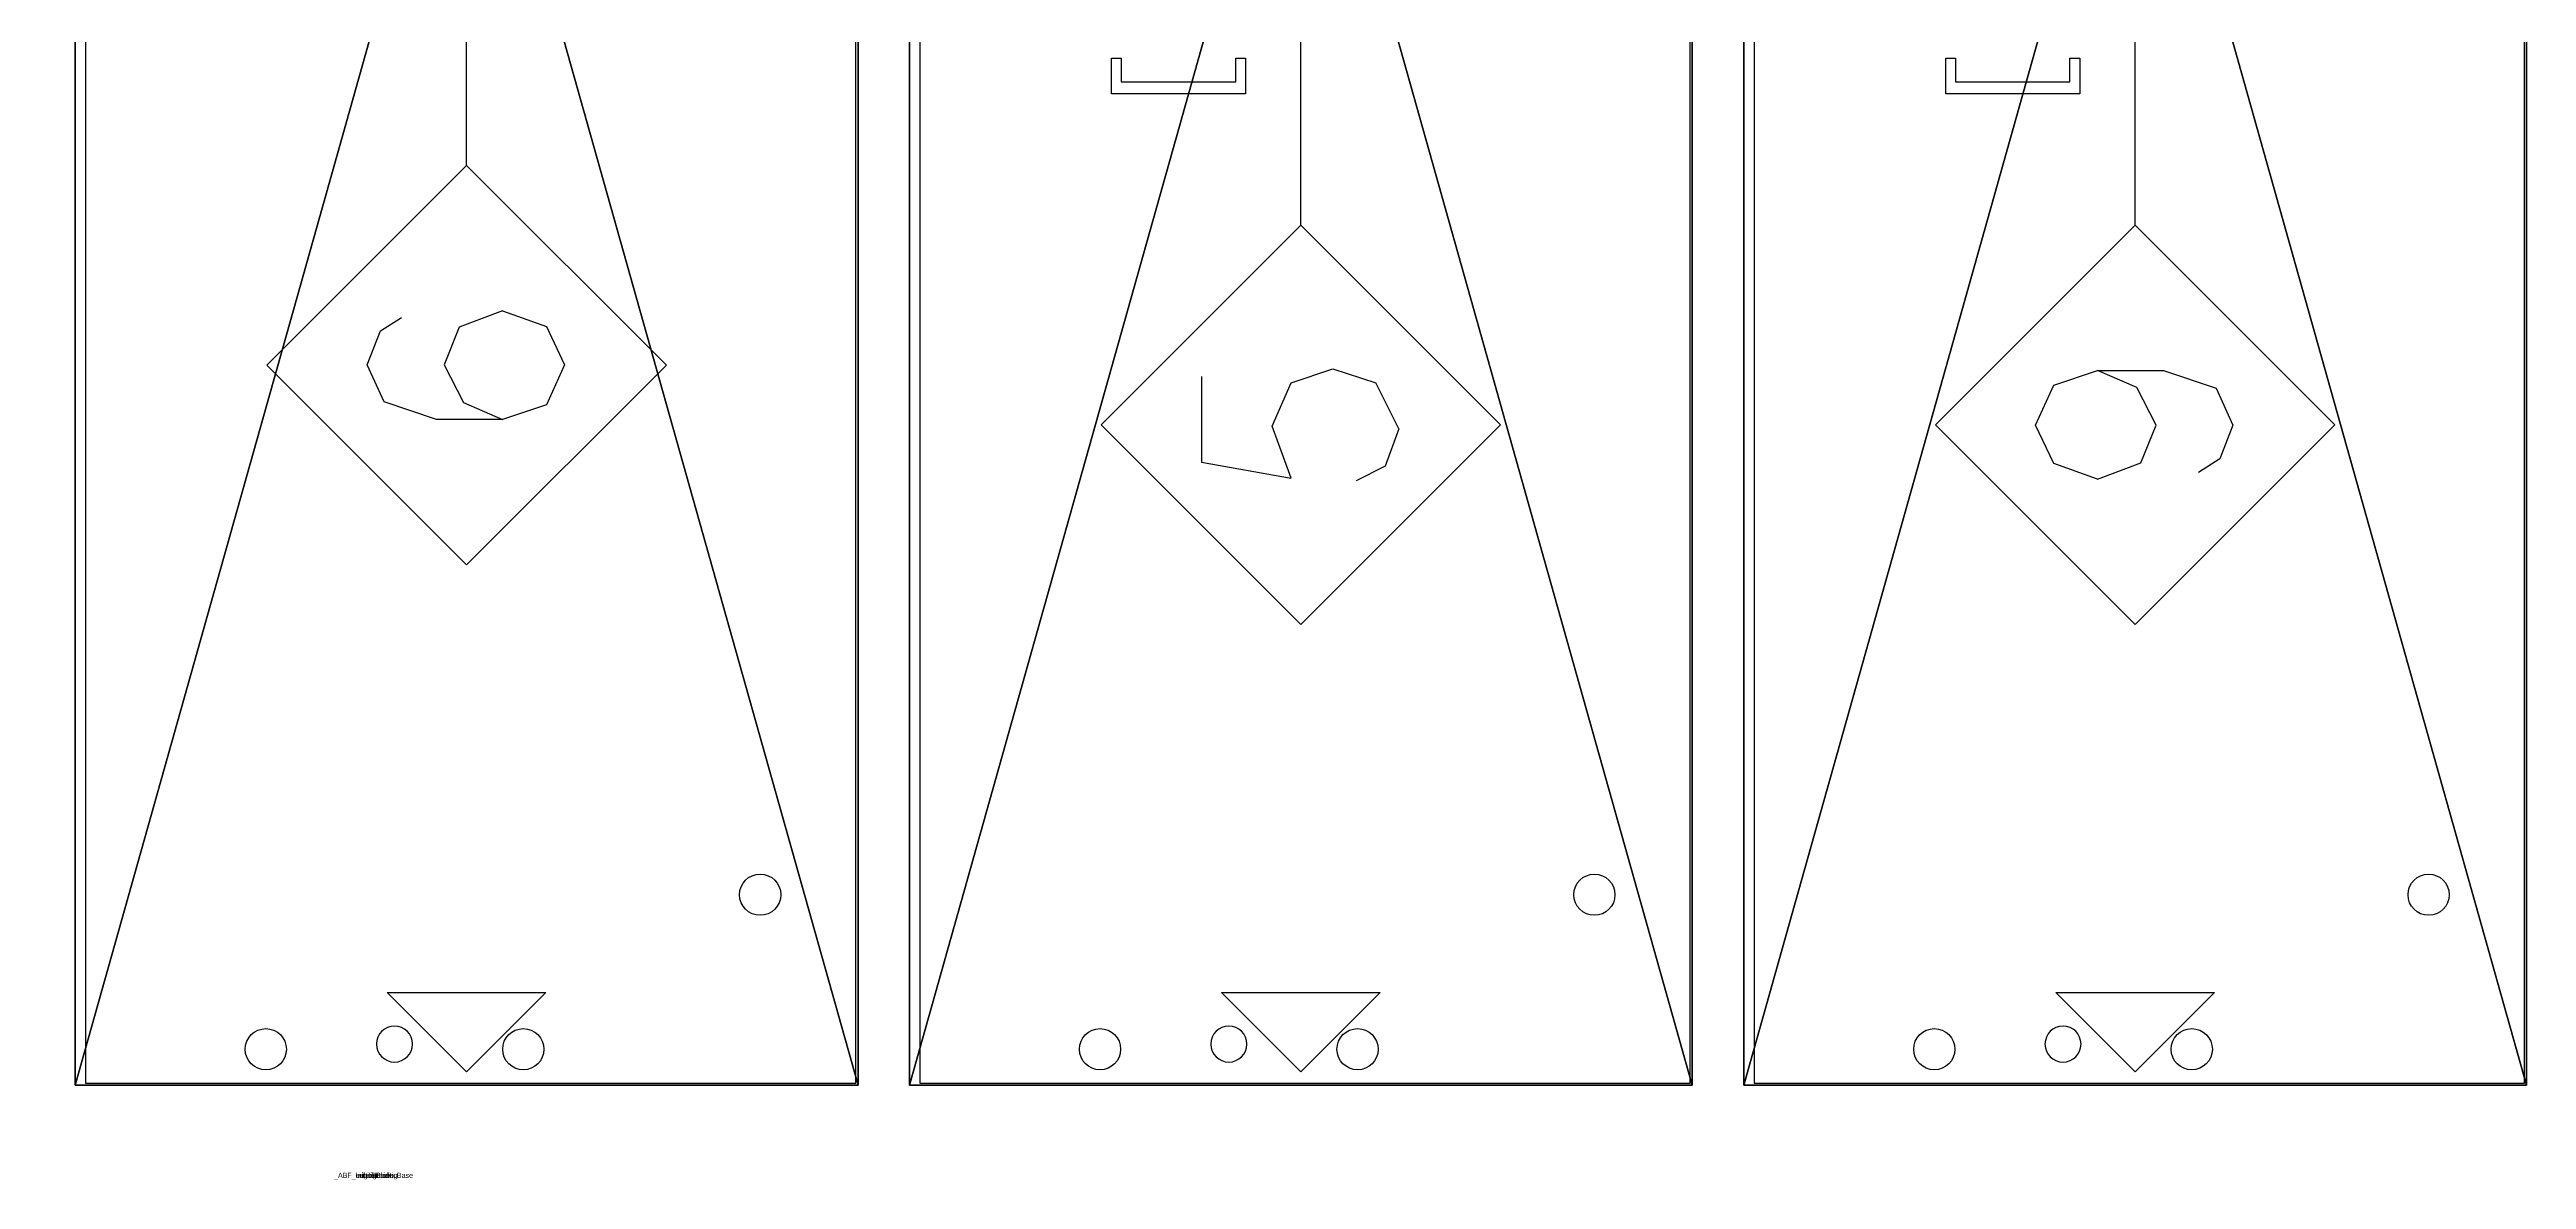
# Model space of a CAD drawing. Header units: millimetres. Extents: x -70178 to 17, y -3145 to 2055.
# Drawn here: x -7323 to -6842, y -18.3 to 201.1 of the extents above; entities that cross this region are included whole.
import ezdxf

# ---------------------------------------------------------------- set-up
doc = ezdxf.new("R2010")
doc.units = ezdxf.units.MM
doc.header["$LTSCALE"] = 25.4
doc.layers.get('0').update_dxf_attribs({"true_color": 0xffffff})
for name, color, linetype, true_color in [('ABF_cuttingLines', 34, 'Continuous', 0xaa4400), ('ABF_edgeBanding', 32, 'Continuous', 0xcc6600), ('ABF_Label', 253, 'Continuous', 0x9999cc), ('D7-DEPTHF-$44817', 252, 'Continuous', 0x777799), ('D8-DEPTH12-$38878', 36, 'Continuous', 0x664400)]:
    doc.layers.add(name, color=color, linetype=linetype, true_color=true_color)

# ---------------------------------------------------------------- blocks, each defined once
blk = doc.blocks.new('Group81#1')
at = {"layer": 'D8-DEPTH12-$38878', "color": 0, "extrusion": (0, 0, -1)}
blk.add_circle((0, 9), 4, dxfattribs=at)
blk = doc.blocks.new('Group85#1')
at = {"layer": 'D8-DEPTH12-$38878', "color": 0, "extrusion": (0, 0, -1)}
blk.add_circle((0, 9), 4, dxfattribs=at)
blk = doc.blocks.new('Group87#2')
at = {"layer": 'D7-DEPTHF-$44817', "color": 0}
blk.add_circle((0, 8, 16), 3.5, dxfattribs=at)
blk = doc.blocks.new('Group113#1')
at = {"layer": 'D8-DEPTH12-$38878', "color": 0, "extrusion": (0, 0, -1)}
blk.add_circle((-9, 0), 4, dxfattribs=at)
blk = doc.blocks.new('Group1135#1')
at = {"layer": 'ABF_Label', "color": 0}
for p, q in [((-50.74, 7.03), (-50.74, 24.09)), ((-50.74, 24.09), (-46.19, 24.09)), ((-46.19, 22.84), (-49.21, 22.84)), ((-49.21, 22.84), (-49.21, 8.29)), ((-46.19, 24.09), (-46.19, 22.84)), ((-97.74, 10.35), (-92.89, 12.66)), ((-92.89, 12.66), (-87.77, 10.35)), ((-99.74, 4.8), (-97.74, 10.35)), ((-87.77, 10.35), (-85.93, 4.8)), ((-46.19, 7.03), (-50.74, 7.03)), ((-49.21, 8.29), (-46.19, 8.29)), ((-46.19, 8.29), (-46.19, 7.03)), ((-99.74, 4.8), (-97.68, -0.74)), ((-88.09, -0.2), (-85.93, 4.8)), ((-85.93, 4.8), (-85.93, -3.63)), ((-67.44, 0), (100.46, 0)), ((-97.68, -0.74), (-92.89, -2.67)), ((-92.89, -2.67), (-88.09, -0.2)), ((-85.93, -3.63), (-88.17, -10.29)), ((-97.18, -10.76), (-98.91, -8.07)), ((-92.89, -12.45), (-97.18, -10.76)), ((-88.17, -10.29), (-92.89, -12.45))]:
    blk.add_line(p, q, dxfattribs=at)
blk.add_polyline3d([(-67.44, 0, 0), (-92.84, -25.4, 0), (-118.24, 0, 0), (-92.84, 25.4, 0), (-67.44, 0, 0)], close=True, dxfattribs=at)
blk = doc.blocks.new('Group1435#1')
at = {"layer": 'ABF_cuttingLines', "color": 0}
blk.add_polyline3d([(-745.24, -18.4, 0), (-745.24, -557.6, 0), (-595.64, -557.6, 0), (-595.64, -18.4, 0), (-745.24, -18.4, 0)], close=True, dxfattribs=at)
blk = doc.blocks.new('Group1436#1')
at = {"layer": 'ABF_edgeBanding', "color": 0}
blk.add_polyline3d([(-671.24, -555.4, 0), (-686.65, -539.99, 0), (-655.84, -539.99, 0), (-671.24, -555.4, 0)], close=True, dxfattribs=at)
blk = doc.blocks.new('_____#151')
at = {"color": 0}
for p, q in [((-747.24, -558, 16), (-747.24, -18, 16)), ((-747.24, -558), (-747.24, -18)), ((-747.24, -558, 16), (-747.24, -18, 16)), ((-747.24, -558), (-747.24, -18)), ((-595.24, -18, 16), (-595.24, -558, 16)), ((-595.24, -18), (-595.24, -558)), ((-595.24, -18, 16), (-595.24, -558, 16)), ((-595.24, -18), (-595.24, -558)), ((-595.24, -558, 16), (-747.24, -558, 16)), ((-595.24, -558), (-747.24, -558)), ((-595.24, -558, 16), (-747.24, -558, 16)), ((-747.24, -558, 16), (-747.24, -558)), ((-595.24, -558), (-747.24, -558)), ((-747.24, -558, 16), (-747.24, -558)), ((-595.24, -558, 16), (-595.24, -558)), ((-595.24, -558, 16), (-595.24, -558))]:
    blk.add_line(p, q, dxfattribs=at)
at = {"color": 0, "extrusion": (0, 0, -1), "rotation": 180}
for name, p in [('Group81#1', (710.24, -542, -16)), ('Group87#2', (685.24, -542, -16)), ('Group85#1', (660.24, -542, -16)), ('Group113#1', (623.24, -521, -16))]:
    blk.add_blockref(name, p, dxfattribs=at)
at = {"layer": 'ABF_cuttingLines', "color": 0}
blk.add_blockref('Group1435#1', (0, 0, 16), dxfattribs=at)
at = {"layer": 'ABF_edgeBanding', "color": 0}
blk.add_blockref('Group1436#1', (0, 0, 16), dxfattribs=at)
at = {"layer": 'ABF_Label', "color": 0, "xscale": 1.526814436209309, "yscale": 1.526814436209309, "rotation": 90}
blk.add_blockref('Group1135#1', (-671.24, -288, 16), dxfattribs=at)
at = {"color": 7, "true_color": 0xffffff}
mesh = blk.add_polyface(dxfattribs=at)
corners = [(-595.24, -558, 16), (-747.24, -18, 16), (-747.24, -558, 16), (-595.24, -18, 16)]
mesh.append_faces([[corners[k] for k in face] for face in [(0, 1, 2), (1, 0, 3)]], dxfattribs={"vtx0": -1, "color": 7})
at = {"color": 0}
mesh = blk.add_polyface(dxfattribs=at)
corners = [(-595.24, -18), (-747.24, -558), (-747.24, -18), (-595.24, -558)]
mesh.append_faces([[corners[k] for k in face] for face in [(0, 1, 2), (1, 0, 3)]], dxfattribs={"vtx0": -1, "color": 0})
mesh = blk.add_polyface(dxfattribs=at)
corners = [(-747.24, -18, 16), (-747.24, -558), (-747.24, -558, 16), (-747.24, -18)]
mesh.append_faces([[corners[k] for k in face] for face in [(0, 1, 2), (1, 0, 3)]], dxfattribs={"vtx0": -1, "color": 0})
mesh = blk.add_polyface(dxfattribs=at)
corners = [(-595.24, -18), (-595.24, -558, 16), (-595.24, -558), (-595.24, -18, 16)]
mesh.append_faces([[corners[k] for k in face] for face in [(0, 1, 2), (1, 0, 3)]], dxfattribs={"vtx0": -1, "color": 0})
mesh = blk.add_polyface(dxfattribs=at)
corners = [(-595.24, -558, 16), (-747.24, -558), (-595.24, -558), (-747.24, -558, 16)]
mesh.append_faces([[corners[k] for k in face] for face in [(0, 1, 2), (1, 0, 3)]], dxfattribs={"vtx0": -1, "color": 0})
blk = doc.blocks.new('Group1127#1')
at = {"layer": 'ABF_Label', "color": 0}
for p, q in [((-50.74, 7.03), (-50.74, 24.09)), ((-50.74, 24.09), (-46.19, 24.09)), ((-46.19, 22.84), (-49.21, 22.84)), ((-49.21, 22.84), (-49.21, 8.29)), ((-46.19, 24.09), (-46.19, 22.84)), ((-97.57, 12.65), (-99.63, 1.23)), ((-86.69, 12.65), (-97.57, 12.65)), ((-46.19, 7.03), (-50.74, 7.03)), ((-49.21, 8.29), (-46.19, 8.29)), ((-46.19, 8.29), (-46.19, 7.03)), ((-99.63, 1.23), (-93.02, 3.64)), ((-93.02, 3.64), (-87.5, 1.23)), ((-87.5, 1.23), (-85.73, -4.05)), ((-67.44, 0), (100.46, 0)), ((-85.73, -4.05), (-87.5, -9.54)), ((-98.1, -10.7), (-99.95, -7.04)), ((-93.34, -12.45), (-98.1, -10.7)), ((-93.34, -12.45), (-87.5, -9.54))]:
    blk.add_line(p, q, dxfattribs=at)
blk.add_polyline3d([(-67.44, 0, 0), (-92.84, -25.4, 0), (-118.24, 0, 0), (-92.84, 25.4, 0), (-67.44, 0, 0)], close=True, dxfattribs=at)
blk = doc.blocks.new('Group1437#1')
at = {"layer": 'ABF_cuttingLines', "color": 0}
blk.add_polyline3d([(-558.74, -18.4, 0), (-558.74, -557.6, 0), (-409.14, -557.6, 0), (-409.14, -18.4, 0), (-558.74, -18.4, 0)], close=True, dxfattribs=at)
blk = doc.blocks.new('Group1438#1')
at = {"layer": 'ABF_edgeBanding', "color": 0}
blk.add_polyline3d([(-484.74, -555.4, 0), (-500.15, -539.99, 0), (-469.34, -539.99, 0), (-484.74, -555.4, 0)], close=True, dxfattribs=at)
blk = doc.blocks.new('_____#152')
at = {"color": 0}
for p, q in [((-560.74, -558, 16), (-560.74, -18, 16)), ((-560.74, -558), (-560.74, -18)), ((-560.74, -558, 16), (-560.74, -18, 16)), ((-560.74, -558), (-560.74, -18)), ((-408.74, -18, 16), (-408.74, -558, 16)), ((-408.74, -18), (-408.74, -558)), ((-408.74, -18, 16), (-408.74, -558, 16)), ((-408.74, -18), (-408.74, -558)), ((-408.74, -558, 16), (-560.74, -558, 16)), ((-408.74, -558), (-560.74, -558)), ((-408.74, -558, 16), (-560.74, -558, 16)), ((-560.74, -558, 16), (-560.74, -558)), ((-408.74, -558), (-560.74, -558)), ((-560.74, -558, 16), (-560.74, -558)), ((-408.74, -558, 16), (-408.74, -558)), ((-408.74, -558, 16), (-408.74, -558))]:
    blk.add_line(p, q, dxfattribs=at)
at = {"color": 0, "extrusion": (0, 0, -1), "rotation": 180}
for name, p in [('Group81#1', (523.74, -542, -16)), ('Group87#2', (498.74, -542, -16)), ('Group85#1', (473.74, -542, -16)), ('Group113#1', (436.74, -521, -16))]:
    blk.add_blockref(name, p, dxfattribs=at)
at = {"layer": 'ABF_cuttingLines', "color": 0}
blk.add_blockref('Group1437#1', (0, 0, 16), dxfattribs=at)
at = {"layer": 'ABF_edgeBanding', "color": 0}
blk.add_blockref('Group1438#1', (0, 0, 16), dxfattribs=at)
at = {"layer": 'ABF_Label', "color": 0, "xscale": 1.526814436209309, "yscale": 1.526814436209309, "rotation": 90}
blk.add_blockref('Group1127#1', (-484.74, -288, 16), dxfattribs=at)
at = {"color": 7, "true_color": 0xffffff}
mesh = blk.add_polyface(dxfattribs=at)
corners = [(-408.74, -558, 16), (-560.74, -18, 16), (-560.74, -558, 16), (-408.74, -18, 16)]
mesh.append_faces([[corners[k] for k in face] for face in [(0, 1, 2), (1, 0, 3)]], dxfattribs={"vtx0": -1, "color": 7})
at = {"color": 0}
mesh = blk.add_polyface(dxfattribs=at)
corners = [(-408.74, -18), (-560.74, -558), (-560.74, -18), (-408.74, -558)]
mesh.append_faces([[corners[k] for k in face] for face in [(0, 1, 2), (1, 0, 3)]], dxfattribs={"vtx0": -1, "color": 0})
mesh = blk.add_polyface(dxfattribs=at)
corners = [(-560.74, -18, 16), (-560.74, -558), (-560.74, -558, 16), (-560.74, -18)]
mesh.append_faces([[corners[k] for k in face] for face in [(0, 1, 2), (1, 0, 3)]], dxfattribs={"vtx0": -1, "color": 0})
mesh = blk.add_polyface(dxfattribs=at)
corners = [(-408.74, -18), (-408.74, -558, 16), (-408.74, -558), (-408.74, -18, 16)]
mesh.append_faces([[corners[k] for k in face] for face in [(0, 1, 2), (1, 0, 3)]], dxfattribs={"vtx0": -1, "color": 0})
mesh = blk.add_polyface(dxfattribs=at)
corners = [(-408.74, -558, 16), (-560.74, -558), (-408.74, -558), (-560.74, -558, 16)]
mesh.append_faces([[corners[k] for k in face] for face in [(0, 1, 2), (1, 0, 3)]], dxfattribs={"vtx0": -1, "color": 0})
blk = doc.blocks.new('Group91#1')
at = {"layer": 'D8-DEPTH12-$38878', "color": 0}
blk.add_circle((0, -9), 4, dxfattribs=at)
blk = doc.blocks.new('Group95#1')
at = {"layer": 'D8-DEPTH12-$38878', "color": 0}
blk.add_circle((0, -9), 4, dxfattribs=at)
blk = doc.blocks.new('Group102#1')
at = {"layer": 'D7-DEPTHF-$44817', "color": 0, "extrusion": (0, 0, -1)}
blk.add_circle((0, -8, 16), 3.5, dxfattribs=at)
blk = doc.blocks.new('Group117#1')
at = {"layer": 'D8-DEPTH12-$38878', "color": 0}
blk.add_circle((9, 0), 4, dxfattribs=at)
blk = doc.blocks.new('Group1130#1')
at = {"layer": 'ABF_Label', "color": 0}
for p, q in [((-89.91, 10.5), (-85.19, 12.65)), ((-85.19, 12.65), (-80.9, 10.97)), ((-92.15, 3.84), (-89.91, 10.5)), ((-80.9, 10.97), (-79.17, 8.27)), ((-92.15, -4.58), (-92.15, 3.84)), ((-89.99, 0.41), (-92.15, -4.58)), ((-85.19, 2.88), (-89.99, 0.41)), ((-80.4, 0.95), (-85.19, 2.88)), ((-78.34, -4.58), (-80.4, 0.95)), ((-59.84, 0), (92.86, 0)), ((-90.31, -10.14), (-92.15, -4.58)), ((-78.34, -4.58), (-80.34, -10.14)), ((-85.19, -12.45), (-90.31, -10.14)), ((-80.34, -10.14), (-85.19, -12.45))]:
    blk.add_line(p, q, dxfattribs=at)
blk.add_polyline3d([(-59.84, 0, 0), (-85.24, -25.4, 0), (-110.64, 0, 0), (-85.24, 25.4, 0), (-59.84, 0, 0)], close=True, dxfattribs=at)
blk = doc.blocks.new('Group1439#1')
at = {"layer": 'ABF_cuttingLines', "color": 0}
blk.add_polyline3d([(-595.64, 18.4, 0), (-595.64, 557.6, 0), (-745.24, 557.6, 0), (-745.24, 18.4, 0), (-595.64, 18.4, 0)], close=True, dxfattribs=at)
blk = doc.blocks.new('Group1440#1')
at = {"layer": 'ABF_edgeBanding', "color": 0}
blk.add_polyline3d([(-671.24, 20.6, 0), (-686.65, 36.01, 0), (-655.84, 36.01, 0), (-671.24, 20.6, 0)], close=True, dxfattribs=at)
blk = doc.blocks.new('_____#153')
at = {"color": 0}
for p, q in [((-747.24, 558), (-747.24, 18)), ((-747.24, 558, 16), (-747.24, 18, 16)), ((-747.24, 558), (-747.24, 18)), ((-747.24, 558, 16), (-747.24, 18, 16)), ((-595.24, 18), (-595.24, 558)), ((-595.24, 18, 16), (-595.24, 558, 16)), ((-595.24, 18), (-595.24, 558)), ((-595.24, 18, 16), (-595.24, 558, 16)), ((-747.24, 18), (-595.24, 18)), ((-747.24, 18, 16), (-595.24, 18, 16)), ((-747.24, 18), (-595.24, 18)), ((-747.24, 18, 16), (-595.24, 18, 16)), ((-747.24, 18), (-747.24, 18, 16)), ((-747.24, 18), (-747.24, 18, 16)), ((-595.24, 18), (-595.24, 18, 16)), ((-595.24, 18), (-595.24, 18, 16))]:
    blk.add_line(p, q, dxfattribs=at)
for name, p in [('Group117#1', (-623.24, 55, 16)), ('Group91#1', (-710.24, 34, 16)), ('Group102#1', (-685.24, 34, 16)), ('Group95#1', (-660.24, 34, 16))]:
    blk.add_blockref(name, p, dxfattribs=at)
at = {"layer": 'ABF_cuttingLines', "color": 0}
blk.add_blockref('Group1439#1', (0, 0, 16), dxfattribs=at)
at = {"layer": 'ABF_edgeBanding', "color": 0}
blk.add_blockref('Group1440#1', (0, 0, 16), dxfattribs=at)
at = {"layer": 'ABF_Label', "color": 0, "xscale": 1.526814436209309, "yscale": 1.526814436209309, "rotation": 90}
blk.add_blockref('Group1130#1', (-671.24, 288, 16), dxfattribs=at)
at = {"color": 0}
mesh = blk.add_polyface(dxfattribs=at)
corners = [(-595.24, 558), (-747.24, 18), (-747.24, 558), (-595.24, 18)]
mesh.append_faces([[corners[k] for k in face] for face in [(0, 1, 2), (1, 0, 3)]], dxfattribs={"vtx0": -1, "color": 0})
at = {"color": 7, "true_color": 0xffffff}
mesh = blk.add_polyface(dxfattribs=at)
corners = [(-595.24, 18, 16), (-747.24, 558, 16), (-747.24, 18, 16), (-595.24, 558, 16)]
mesh.append_faces([[corners[k] for k in face] for face in [(0, 1, 2), (1, 0, 3)]], dxfattribs={"vtx0": -1, "color": 7})
at = {"color": 0}
mesh = blk.add_polyface(dxfattribs=at)
corners = [(-747.24, 558, 16), (-747.24, 18), (-747.24, 18, 16), (-747.24, 558)]
mesh.append_faces([[corners[k] for k in face] for face in [(0, 1, 2), (1, 0, 3)]], dxfattribs={"vtx0": -1, "color": 0})
mesh = blk.add_polyface(dxfattribs=at)
corners = [(-595.24, 558), (-595.24, 18, 16), (-595.24, 18), (-595.24, 558, 16)]
mesh.append_faces([[corners[k] for k in face] for face in [(0, 1, 2), (1, 0, 3)]], dxfattribs={"vtx0": -1, "color": 0})
mesh = blk.add_polyface(dxfattribs=at)
corners = [(-595.24, 18, 16), (-747.24, 18), (-595.24, 18), (-747.24, 18, 16)]
mesh.append_faces([[corners[k] for k in face] for face in [(0, 1, 2), (1, 0, 3)]], dxfattribs={"vtx0": -1, "color": 0})
blk = doc.blocks.new('Group73#2')
blk = doc.blocks.new('Group77#1')
blk = doc.blocks.new('Group84#1')
blk = doc.blocks.new('Group121#1')
blk = doc.blocks.new('Group123#2')
blk = doc.blocks.new('Group1174#1')
blk = doc.blocks.new('Group1443#1')
blk = doc.blocks.new('Group1444#1')
blk = doc.blocks.new('_____#155')
at = {"color": 0}
ref = blk.add_blockref('Group73#2', (-337.24, 542, 16), dxfattribs=at)
ref.add_attrib('Skp_GroupInstanceName', '_ABF_minifixPlasticBase', (0, 0), dxfattribs={"height": 1})
ref = blk.add_blockref('Group84#1', (-312.24, 542, 16), dxfattribs=at)
ref.add_attrib('Skp_GroupInstanceName', '_ABF_screwInside', (0, 0), dxfattribs={"height": 1})
ref = blk.add_blockref('Group77#1', (-287.24, 542, 16), dxfattribs=at)
ref.add_attrib('Skp_GroupInstanceName', '_ABF_minifixPlasticBase', (0, 0), dxfattribs={"height": 1})
ref = blk.add_blockref('Group121#1', (-250.24, 521, 16), dxfattribs=at)
ref.add_attrib('Skp_GroupInstanceName', '_ABF_minifixPlasticBase', (0, 0), dxfattribs={"height": 1})
ref = blk.add_blockref('Group123#2', (-250.24, 288, 16), dxfattribs=at)
ref.add_attrib('Skp_GroupInstanceName', '_ABF_screwInside', (0, 0), dxfattribs={"height": 1})
ref = blk.add_blockref('Group117#1', (-250.24, 55, 16), dxfattribs=at)
ref.add_attrib('Skp_GroupInstanceName', '_ABF_minifixPlasticBase', (0, 0), dxfattribs={"height": 1})
ref = blk.add_blockref('Group91#1', (-337.24, 34, 16), dxfattribs=at)
ref.add_attrib('Skp_GroupInstanceName', '_ABF_minifixPlasticBase', (0, 0), dxfattribs={"height": 1})
ref = blk.add_blockref('Group102#1', (-312.24, 34, 16), dxfattribs=at)
ref.add_attrib('Skp_GroupInstanceName', '_ABF_screwInside', (0, 0), dxfattribs={"height": 1})
ref = blk.add_blockref('Group95#1', (-287.24, 34, 16), dxfattribs=at)
ref.add_attrib('Skp_GroupInstanceName', '_ABF_minifixPlasticBase', (0, 0), dxfattribs={"height": 1})
at = {"layer": 'ABF_cuttingLines', "color": 0}
ref = blk.add_blockref('Group1443#1', (0, 0, 16), dxfattribs=at)
ref.add_attrib('Skp_GroupInstanceName', '_ABF_cuttingLines', (0, 0), dxfattribs={"layer": '0', "height": 1})
at = {"layer": 'ABF_edgeBanding', "color": 0}
ref = blk.add_blockref('Group1444#1', (0, 0, 16), dxfattribs=at)
ref.add_attrib('Skp_GroupInstanceName', '_ABF_edgeBanding', (0, 0), dxfattribs={"layer": '0', "height": 1})
at = {"layer": 'ABF_Label', "color": 0}
ref = blk.add_blockref('Group1174#1', (-298.24, 288, 16), dxfattribs=dict(at, xscale=1.526814436209309, yscale=1.526814436209309, rotation=90))
ref.add_attrib('Skp_GroupInstanceName', '_ABF_Label', (0, 0), dxfattribs={"layer": '0', "height": 1})
blk = doc.blocks.new('_48501___EGGER_W_1000_ST9___2800207018__THICKNESS_16')
at = {"color": 0}
for name, p in [('_____#152', (-6595.26, 558)), ('_____#151', (-6246.76, 558)), ('_____#155', (-7267.76, -18)), ('_____#153', (-6570.76, -18))]:
    blk.add_blockref(name, p, dxfattribs=at)

msp = doc.modelspace()

# ---------------------------------------------------------------- block references
at = {"color": 0}
msp.add_blockref('_48501___EGGER_W_1000_ST9___2800207018__THICKNESS_16', (0, 0), dxfattribs=at)

doc.saveas('drawing.dxf')
